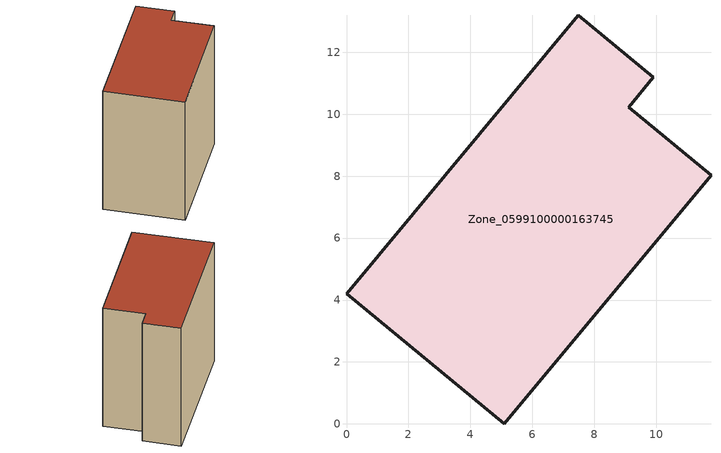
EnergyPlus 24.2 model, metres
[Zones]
Zone_0599100000163745
 floor ground (C_G): 0,4.2 7.48,13.2 9.91,11.2 9.11,10.23 11.77,8.03 5.1,0 z0
 wall outside (C_F): 5.1,0 11.77,8.03 9.11,10.23 9.91,11.2 7.48,13.2 0,4.2 5.1,0 z0:11.37
 roof outside (C_R): 7.48,13.2 0,4.2 5.1,0 11.77,8.03 9.11,10.23 9.91,11.2 z11.37
[BUILDING]
Pand.0599100000163745: North Axis=0; Terrain=City; Loads Convergence Tolerance Value=0.04; Temperature Convergence Tolerance Value=0.4; Solar Distribution=FullExterior; Maximum Number of Warmup Days=25; Minimum Number of Warmup Days=1
[Site:Location]
Rotterdam.The.Hague.AP_ZH_NLD Design_Conditions: Latitude=51.96; Longitude=4.45; Time Zone=1; Elevation=-4.5
[SITE:GROUNDTEMPERATURE:BUILDINGSURFACE]
18, 18, 18, 18, 18, 18, 18, 18, 18, 18, 18, 18
[MATERIAL] Thermal Absorptance=0.9; Solar Absorptance=0.7; Visible Absorptance=0.7
Name | Roughness | Thickness | Conductivity | Density | Specific Heat
G.TI.1946 | MediumSmooth | 0.15 | 1 | 540 | 1210
F.TI.1946 | Rough | 0.3 | 0.857143 | 1920 | 840
R.TI.1946 | MediumRough | 0.2 | 0.1 | 1500 | 1000
[CONSTRUCTION]
C_G: G.TI.1946
C_F: F.TI.1946
C_R: R.TI.1946
[ZONE]
Zone_0599100000163745: Type=1; Multiplier=1; Ceiling Height=Autocalculate; Volume=Autocalculate; Floor Area=autocalculate; Part of Total Floor Area=Yes
[ZONEINFILTRATION:DESIGNFLOWRATE]
Infil_Zone_0599100000163745: Zone or ZoneList or Space or SpaceList=Zone_0599100000163745; Schedule=AlwaysOn; Design Flow Rate Calculation Method=Flow/Area; Flow Rate per Floor Area=0.003; Constant Term Coefficient=1; Temperature Term Coefficient=0; Velocity Term Coefficient=0; Velocity Squared Term Coefficient=0
[HVACTEMPLATE:ZONE:IDEALLOADSAIRSYSTEM]
Zone_0599100000163745: Maximum Heating Supply Air Temperature=50; Minimum Cooling Supply Air Temperature=13; Maximum Heating Supply Air Humidity Ratio=0.0156; Minimum Cooling Supply Air Humidity Ratio=0.0077; Heating Limit=NoLimit; Cooling Limit=NoLimit; Dehumidification Control Type=ConstantSensibleHeatRatio; Cooling Sensible Heat Ratio=0.7; Dehumidification Setpoint=60; Humidification Control Type=None; Humidification Setpoint=30; Outdoor Air Method=None; Outdoor Air Flow Rate per Person=0.00944; Outdoor Air Flow Rate per Zone Floor Area=0; Outdoor Air Flow Rate per Zone=0; Demand Controlled Ventilation Type=None; Outdoor Air Economizer Type=NoEconomizer; Heat Recovery Type=None; Sensible Heat Recovery Effectiveness=0.7; Latent Heat Recovery Effectiveness=0.65
[ZONECONTROL:THERMOSTAT]
ThermostatControl_Zone_0599100000163745: Zone or ZoneList=Zone_0599100000163745; Control Type Schedule=DualSetpointControlType; Control 1=Thermostat_Zone_0599100000163745; Temperature Difference Between Cutout And Setpoint=0
[THERMOSTATSETPOINT:DUALSETPOINT]
Thermostat_Zone_0599100000163745: Heating Setpoint Temperature Schedule=HeatingSetpoint_Zone_0599100000163745; Cooling Setpoint Temperature Schedule=CoolingSetpoint_Zone_0599100000163745
[SCHEDULE:COMPACT]
HeatingSetpoint_Zone_0599100000163745: Through: 12/31, For: AllDays, Until: 24:00, 21
CoolingSetpoint_Zone_0599100000163745: Through: 12/31, For: AllDays, Until: 24:00, 24
DualSetpointControlType: Through: 12/31, For: AllDays, Until: 24:00, 4
AlwaysOn: Through: 12/31, For: AllDays, Until: 24:00, 1
